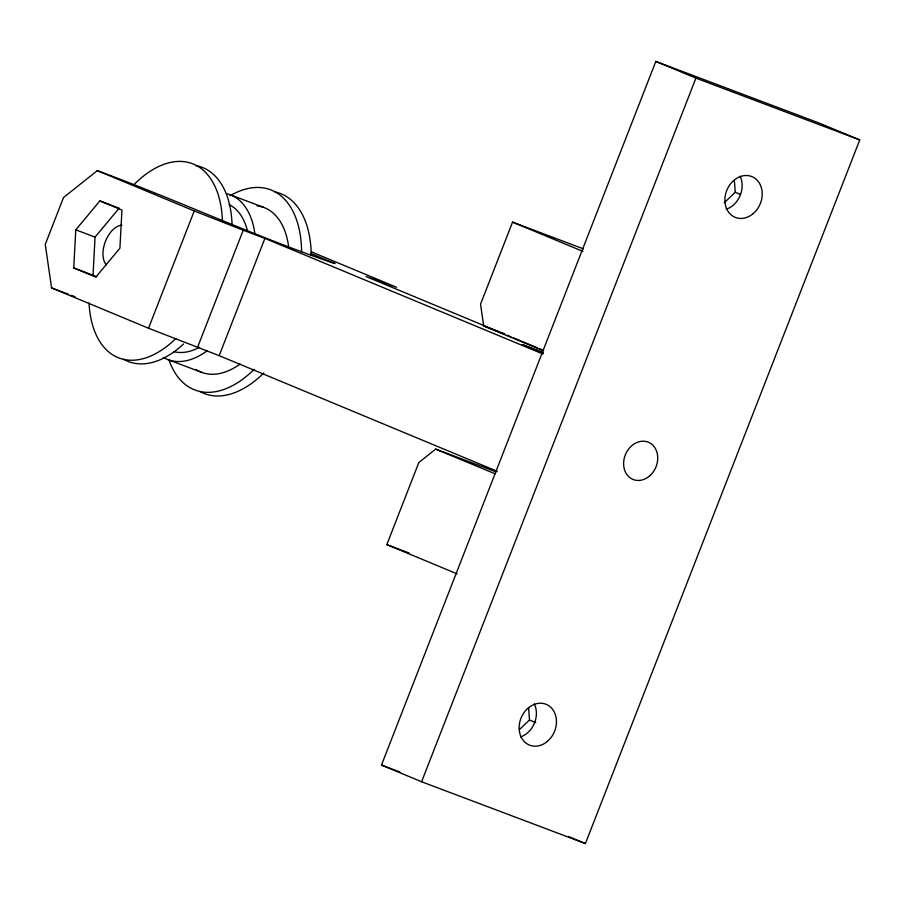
<?xml version="1.0" encoding="UTF-8"?>
<svg xmlns="http://www.w3.org/2000/svg" width="905" height="905" viewBox="0 0 905 905"><rect width="100%" height="100%" fill="white"/><g stroke="black" fill="none" stroke-linecap="round" stroke-linejoin="round"><path stroke-width="1.36" d="M99.889 200.91L121.949 210.084L119.913 248.185L95.817 277.122L73.746 267.948L75.782 229.836L99.889 200.91L119.155 208.184L95.059 237.11L93.023 275.211L96.914 276.828M148.522 328.232L194.247 210.956L97.31 170.649L63.542 197.494L45.25 244.395L51.585 287.926L148.522 328.232L219.18 355.654L497.275 471.313M197.494 347.475L243.219 230.209L264.894 238.388L543 354.036M219.18 355.654L264.894 238.388M457.138 573.872L386.82 544.618L418.823 462.534L435.701 449.106L496.155 471.912M583.51 248.898L512.547 222.121L480.544 304.216L483.711 325.97L543.023 350.642M381.469 765.076L655.808 61.438L819.636 123.238L859.75 139.924L585.411 843.562L421.583 781.762L381.469 765.076L399.976 772.056M421.583 781.762L695.922 78.124L655.808 61.438M724.249 202.731L735.233 192.29L734.351 180.027M519.493 729.509L529.482 720.018L528.599 707.755M695.922 78.124L859.75 139.924M229.78 194.598L263.502 207.324M97.31 170.649C176.215 199.734 252.552 235.311 332.124 262.71L335.076 263.57L310.641 253.411M483.711 325.97L498.169 331.434M500.793 332.418L504.741 333.911M543.317 352.464L522.332 344.556L543.136 353.199M75.782 229.836L95.059 237.11M73.746 267.948L93.023 275.211M51.585 287.926L68.52 294.306M71.122 295.29L75.036 296.761M168.296 359.771L202.03 372.498M386.82 544.618L409.151 553.046M194.247 210.956L243.219 230.209M735.233 192.29L740.245 194.383M512.547 222.121L582.877 251.364M311.32 251.828L396.628 287.304L366.084 276.557L504.481 334.115M507.094 335.201L511.02 336.83M513.621 337.916L537.129 347.69M539.742 348.776L543.656 350.405M435.701 449.106L495.012 473.779M529.482 720.018L535.749 722.62M568.6 836.559L585.411 843.562M230.13 195.763A107.005 61.517 -69.3 0 1 301.603 251.68M254.192 369.342A107.005 61.517 -69.3 0 1 168.884 359.658M274.849 191.883A107.005 61.517 -69.3 0 1 311.241 255.312M263.83 372.973A107.005 61.517 -69.3 0 1 199.903 391.469M257.02 205.786A88.124 50.669 -69.3 0 1 288.548 246.047M240.153 364.036A88.124 50.669 -69.3 0 1 196.08 369.534M226.589 193.647A88.124 50.669 -69.3 0 1 254.984 234.508M207.336 350.654A88.124 50.669 -69.3 0 1 163.296 357.396M229.169 204.598A78.678 45.239 -69.3 0 1 247.416 230.662M199.428 347.282A78.678 45.239 -69.3 0 1 173.839 351.615M133.77 184.846A103.86 59.707 -69.3 0 1 222.438 221.567M175.955 338.413A103.86 59.707 -69.3 0 1 89.018 302.96M195.819 165.604A103.86 59.707 -69.3 0 1 232.076 225.209M183.568 343.99A103.86 59.707 -69.3 0 1 123.544 359.206M534.346 703.954A22.025 18.021 -67.4 0 1 520.454 736.964M740.098 176.226A22.025 18.021 -67.4 0 1 726.206 209.236M106.371 264.848A22.025 12.67 -69.3 0 1 105.421 241.42A22.025 12.67 -69.3 0 1 121.824 225.198M547.367 741.399A22.025 18.021 -67.4 0 0 546.88 704.644A22.025 18.021 -67.4 0 0 519.131 728.073A22.025 18.021 -67.4 0 0 547.367 741.399M753.118 213.671A22.025 18.021 -67.4 0 0 752.632 176.916A22.025 18.021 -67.4 0 0 724.882 200.344A22.025 18.021 -67.4 0 0 753.118 213.671M649.688 475.872A20.136 16.482 -67.4 0 0 648.704 442.375A20.136 16.482 -67.4 0 0 623.613 464.276A20.136 16.482 -67.4 0 0 649.688 475.872"/></g></svg>
